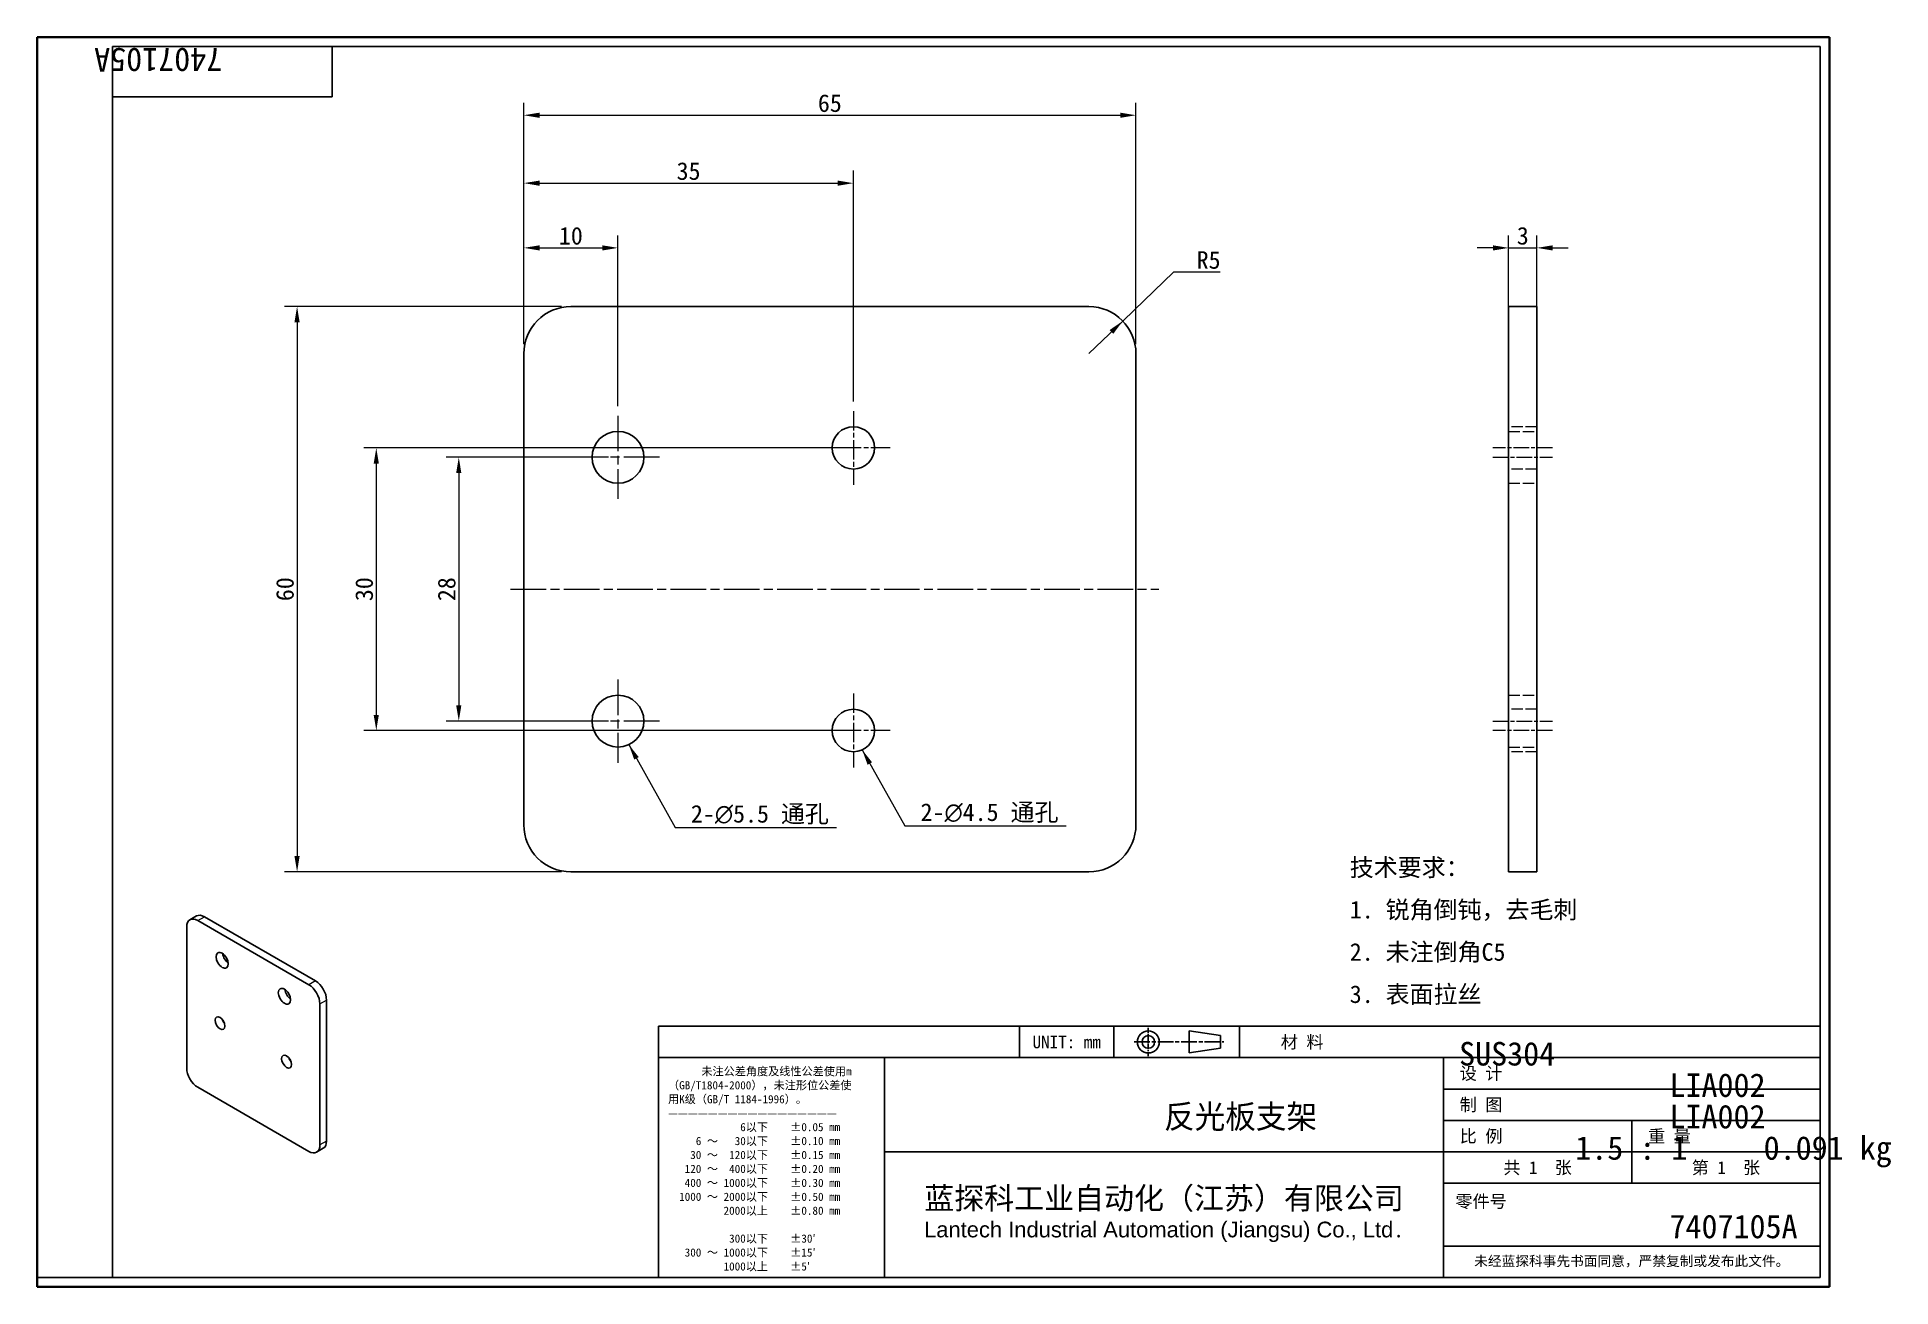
# Model space of a CAD drawing. Header units: millimetres. Extents: x 4 to 201, y 4 to 136.
import ezdxf
from ezdxf.enums import TextEntityAlignment as Align

# ---------------------------------------------------------------- set-up
doc = ezdxf.new("R2018")
doc.units = ezdxf.units.MM
doc.header["$LTSCALE"] = 0.666667
doc.linetypes.add('CHAIN', pattern=[0.3543, 0.2362, -0.0295, 0.0591, -0.0295])
doc.linetypes.add('DASHED', pattern=[0.2067, 0.1654, -0.0413])
for name, color, linetype, lineweight in [('1', 7, 'Continuous', 18), ('可见 (ISO)', 7, 'Continuous', 25), ('可见窄的 (ISO)', 7, 'Continuous', 18), ('图框 (ISO)', 7, 'Continuous', 35), ('标题 (ISO)', 7, 'Continuous', 25)]:
    doc.layers.add(name, color=color, linetype=linetype, lineweight=lineweight)
for name, color, linetype, lineweight, true_color in [('中心标记 (ISO)', 1, 'CHAIN', 18, 0xff0000), ('中心线 (ISO)', 1, 'CHAIN', 18, 0xff0000), ('尺寸 (ISO)', 7, 'Continuous', 18, 0x008000), ('符号 (ISO)', 7, 'Continuous', 18, 0x008000), ('隐藏 (ISO)', 5, 'DASHED', 18, 0x0000ff)]:
    doc.layers.add(name, color=color, linetype=linetype, lineweight=lineweight, true_color=true_color)
doc.styles.get("Standard").update_dxf_attribs({"font": 'simfang.ttf'})
doc.styles.add('文本样式164', font='SimSun.ttf')
doc.styles.add('最新国标', font='simfang.ttf')
doc.styles.add('注释文本 (ISO)', font='simfang.ttf')
doc.dimstyles.new('默认 (GB)', dxfattribs={"dimscale": 0.666667, "dimtxt": 2.8, "dimasz": 2.5, "dimexe": 2, "dimexo": 1.5, "dimgap": 0.5, "dimtad": 1, "dimtoh": 1, "dimdsep": 46, "dimtxsty": '最新国标', "dimcen": 0.09, "dimdle": 10, "dimclrd": 256, "dimclre": 256, "dimclrt": 256, "dimaunit": 1, "dimadec": 3, "dimazin": 2, "dimtfac": 0.535714, "dimtdec": 3, "dimtmove": 0, "dimatfit": 3, "dimfxl": 0, "dimtolj": 1, "dimlwd": -1, "dimlwe": -1, "dimarcsym": 0})
doc.dimstyles.new('默认 (GB)$7', dxfattribs={"dimscale": 0.666667, "dimtxt": 2.8, "dimasz": 2.5, "dimexe": 2, "dimexo": 1.5, "dimgap": 0.5, "dimtad": 1, "dimtoh": 1, "dimdsep": 46, "dimtxsty": '最新国标', "dimcen": 0.09, "dimdle": 10, "dimclrd": 256, "dimclre": 256, "dimclrt": 256, "dimaunit": 1, "dimadec": 3, "dimazin": 2, "dimtfac": 0.535714, "dimtdec": 3, "dimtmove": 0, "dimatfit": 3, "dimfxl": 0, "dimtolj": 1, "dimlwd": -1, "dimlwe": -1, "dimarcsym": 0})

# ---------------------------------------------------------------- blocks, each defined once
blk = doc.blocks.new('图框 最新国标')
at = {"layer": '图框 (ISO)'}
for p, q in [((6, 7), (6, 204.5)), ((6, 204.5), (291.5, 204.5)), ((291.5, 204.5), (291.5, 5.5)), ((6, 7), (6, 5.5)), ((6, 7), (6, 5.5)), ((291.5, 5.5), (6, 5.5))]:
    blk.add_line(p, q, dxfattribs=at)
at = {"layer": '图框 (ISO)', "color": 7, "linetype": 'Continuous', "lineweight": 25}
for p, q in [((18, 203), (290, 203)), ((18, 7), (18, 203)), ((18, 203), (290, 203)), ((53, 203), (53, 195)), ((290, 203), (290, 7)), ((290, 203), (290, 7)), ((53, 195), (18, 195)), ((290, 7), (6, 7)), ((290, 7), (18, 7))]:
    blk.add_line(p, q, dxfattribs=at)
at = {"layer": '图框 (ISO)', "lineweight": 30}
blk.add_attdef('零件代号', text='', height=2.5, rotation=180, dxfattribs=at).set_placement((35.5, 199), align=Align.MIDDLE_CENTER)
blk = doc.blocks.new('标题栏 最新国标')
at = {"layer": '标题 (ISO)'}
for p, q in [((381.98, -183.84), (196.98, -183.84)), ((196.98, -183.84), (196.98, -223.84)), ((254.48, -183.84), (254.48, -188.84)), ((269.48, -183.84), (269.48, -188.84)), ((281.48, -188.09), (281.48, -184.59)), ((281.48, -184.59), (286.48, -185.34)), ((286.48, -185.34), (286.48, -187.34)), ((289.48, -183.84), (289.48, -188.84)), ((381.98, -223.84), (381.98, -183.84)), ((383.48, -183.84), (383.48, -225.34)), ((196.98, -188.84), (381.98, -188.84)), ((232.98, -188.84), (232.98, -223.84)), ((286.48, -187.34), (281.48, -188.09)), ((321.98, -188.84), (321.98, -223.84)), ((321.98, -193.84), (381.98, -193.84)), ((321.98, -198.84), (381.98, -198.84)), ((351.98, -198.84), (351.98, -208.84)), ((321.98, -203.84), (232.98, -203.84)), ((321.98, -203.84), (381.98, -203.84)), ((321.98, -208.84), (381.98, -208.84)), ((321.98, -218.84), (381.98, -218.84)), ((196.98, -223.84), (381.98, -223.84)), ((383.48, -225.34), (196.98, -225.34))]:
    blk.add_line(p, q, dxfattribs=at)
at = {"layer": '标题 (ISO)', "linetype": 'CHAIN', "ltscale": 5.000333}
blk.add_line((274.98, -184.09), (274.98, -188.59), dxfattribs=at)
at = {"layer": '标题 (ISO)', "linetype": 'CHAIN', "ltscale": 15.834605}
blk.add_line((272.73, -186.34), (286.98, -186.34), dxfattribs=at)
at = {"layer": '标题 (ISO)'}
for radius in [1.75, 1]:
    blk.add_circle((274.98, -186.34), radius, dxfattribs=at)
at = {"layer": '1', "style": '文本样式164'}
for s, p in [('UNIT: mm', (261.98, -186.34)), ('材 料', (299.48, -186.34)), ('设 计', (327.98, -191.34)), ('制 图', (327.98, -196.34)), ('比 例', (327.98, -201.34)), ('重 量', (357.98, -201.34)), ('共 1  张', (336.98, -206.34)), ('第 1  张', (366.98, -206.34))]:
    blk.add_text(s, height=2, dxfattribs=at).set_placement(p, align=Align.MIDDLE_CENTER)
at = {"layer": '标题 (ISO)', "style": '注释文本 (ISO)'}
for s, insert, char_height, attachment_point, line_spacing_factor in [('\\fSimSun|b0|i0;{\\H1.3000;      未注公差角度及线性公差使用m\\P}\\fSimSun|b0|i0;{\\H1.3000;（GB/T1804-2000），未注形位公差使\\P}\\fSimSun|b0|i0;{\\H1.3000;用K级（GB/T 1184-1996）。\\P}\\fSimSun|b0|i0;{\\H1.3000;—————————————————\\P}\\fSimSun|b0|i0;{\\H1.3000;             6以下    ±0.05 mm\\P}\\fSimSun|b0|i0;{\\H1.3000;     6 ～   30以下    ±0.10 mm\\P}\\fSimSun|b0|i0;{\\H1.3000;    30 ～  120以下    ±0.15 mm\\P}\\fSimSun|b0|i0;{\\H1.3000;   120 ～  400以下    ±0.20 mm\\P}\\fSimSun|b0|i0;{\\H1.3000;   400 ～ 1000以下    ±0.30 mm\\P}\\fSimSun|b0|i0;{\\H1.3000;  1000 ～ 2000以下    ±0.50 mm\\P}\\fSimSun|b0|i0;{\\H1.3000;          2000以上    ±0.80 mm\\P}\\fSimSun|b0|i0;{\\H1.3000;\\P}\\fSimSun|b0|i0;{\\H1.3000;           300以下    ±30′\\P}\\fSimSun|b0|i0;{\\H1.3000;   300 ～ 1000以下    ±15′\\P}\\fSimSun|b0|i0;{\\H1.3000;          1000以上    ±5′}', (198.48, -206.63), 1.3, 4, 1.023913), ('\\pxsm0.94;\\fMicrosoft YaHei|b0|i0;{\\H3.5000;蓝探科工业自动化（江苏）有限公司\\P}\\fArial|b0|i0;{\\H2.5000;Lantech Industrial Automation (Jiangsu) Co., Ltd}\\fFangSong|b0|i0;{\\H2.5000;.}', (277.48, -213.84), 2, 5, 0.978695)]:
    blk.add_mtext(s, dxfattribs=dict(at, insert=insert, char_height=char_height, attachment_point=attachment_point, line_spacing_factor=line_spacing_factor))
at = {"layer": '标题 (ISO)', "attachment_point": 5, "style": '注释文本 (ISO)'}
for s, insert, char_height in [('\\fFangSong|b0|i0;零件号', (327.98, -211.84), 2), ('\\fSimSun|b0|i0;{\\H1.6000;未经蓝探科事先书面同意，严禁复制或发布此文件。}', (351.98, -221.34), 1.6)]:
    blk.add_mtext(s, dxfattribs=dict(at, insert=insert, char_height=char_height))
at = {"layer": '标题 (ISO)', "lineweight": 30, "flags": 104}
for tag, height, p in [('材料', 2, (324.48, -186.34)), ('设计人', 2, (357.98, -191.34)), ('库存编号', 3.5, (277.48, -196.34)), ('设计人', 2, (357.98, -196.34)), ('视图比例', 2, (342.98, -201.34)), ('质量\\P3;', 2, (372.98, -201.34)), ('零件代号', 3.5, (357.98, -213.84))]:
    blk.add_attdef(tag, text='', height=height, dxfattribs=at).set_placement(p, align=Align.MIDDLE_CENTER)
blk = doc.blocks.new('*D5')
at = {"layer": 'Defpoints', "color": 0, "transparency": 16777216}
for p in [(65.68, 91.73), (48.78, 63.73), (65.68, 63.73)]:
    blk.add_point(p, dxfattribs=at)
at = {"layer": '尺寸 (ISO)', "color": 116, "true_color": 0x00803f, "transparency": 16777216}
for p, q in [((64.68, 91.73), (47.44, 91.73)), ((48.78, 90.06), (48.78, 65.39)), ((64.68, 63.73), (47.44, 63.73))]:
    blk.add_line(p, q, dxfattribs=at)
for points in [[(48.5, 90.06), (49.05, 90.06), (48.78, 91.73)], [(48.5, 65.39), (49.05, 65.39), (48.78, 63.73)]]:
    blk.add_solid(points, dxfattribs=at)
at = {"layer": '尺寸 (ISO)', "transparency": 16777216, "insert": (47.5, 77.73), "char_height": 1.867, "attachment_point": 5, "rotation": 90, "style": '最新国标'}
blk.add_mtext('\\A1;28', dxfattribs=at)
blk = doc.blocks.new('*D6')
at = {"layer": 'Defpoints', "color": 0, "transparency": 16777216}
for p in [(90.68, 92.73), (40.02, 62.73), (90.68, 62.73)]:
    blk.add_point(p, dxfattribs=at)
at = {"layer": '尺寸 (ISO)', "color": 116, "true_color": 0x00803f, "transparency": 16777216}
for p, q in [((89.68, 92.73), (38.68, 92.73)), ((40.02, 91.06), (40.02, 64.39)), ((89.68, 62.73), (38.68, 62.73))]:
    blk.add_line(p, q, dxfattribs=at)
for points in [[(39.74, 91.06), (40.29, 91.06), (40.02, 92.73)], [(39.74, 64.39), (40.29, 64.39), (40.02, 62.73)]]:
    blk.add_solid(points, dxfattribs=at)
at = {"layer": '尺寸 (ISO)', "transparency": 16777216, "insert": (38.74, 77.73), "char_height": 1.867, "attachment_point": 5, "rotation": 90, "style": '最新国标'}
blk.add_mtext('\\A1;30', dxfattribs=at)
blk = doc.blocks.new('*D7')
at = {"layer": 'Defpoints', "color": 0, "transparency": 16777216}
for p in [(60.68, 107.73), (31.61, 47.73), (60.68, 47.73)]:
    blk.add_point(p, dxfattribs=at)
at = {"layer": '尺寸 (ISO)', "color": 116, "true_color": 0x00803f, "transparency": 16777216}
for p, q in [((59.68, 107.73), (30.27, 107.73)), ((31.61, 106.06), (31.61, 49.39)), ((59.68, 47.73), (30.27, 47.73))]:
    blk.add_line(p, q, dxfattribs=at)
for points in [[(31.33, 106.06), (31.88, 106.06), (31.61, 107.73)], [(31.33, 49.39), (31.88, 49.39), (31.61, 47.73)]]:
    blk.add_solid(points, dxfattribs=at)
at = {"layer": '尺寸 (ISO)', "transparency": 16777216, "insert": (30.33, 77.73), "char_height": 1.867, "attachment_point": 5, "rotation": 90, "style": '最新国标'}
blk.add_mtext('\\A1;60', dxfattribs=at)
blk = doc.blocks.new('*D8')
at = {"layer": 'Defpoints', "color": 0, "transparency": 16777216}
for p in [(65.68, 113.96), (55.68, 102.73), (65.68, 96.14)]:
    blk.add_point(p, dxfattribs=at)
at = {"layer": '尺寸 (ISO)', "color": 116, "true_color": 0x00803f, "transparency": 16777216}
for p, q in [((55.68, 103.73), (55.68, 115.29)), ((65.68, 97.14), (65.68, 115.29)), ((57.35, 113.96), (64.02, 113.96))]:
    blk.add_line(p, q, dxfattribs=at)
for points in [[(57.35, 114.23), (57.35, 113.68), (55.68, 113.96)], [(64.02, 114.23), (64.02, 113.68), (65.68, 113.96)]]:
    blk.add_solid(points, dxfattribs=at)
at = {"layer": '尺寸 (ISO)', "transparency": 16777216, "insert": (60.68, 115.23), "char_height": 1.867, "attachment_point": 5, "style": '最新国标'}
blk.add_mtext('\\A1;10', dxfattribs=at)
blk = doc.blocks.new('*D9')
at = {"layer": 'Defpoints', "color": 0, "transparency": 16777216}
for p in [(90.68, 120.83), (55.68, 102.73), (90.68, 96.64)]:
    blk.add_point(p, dxfattribs=at)
at = {"layer": '尺寸 (ISO)', "color": 116, "true_color": 0x00803f, "transparency": 16777216}
for p, q in [((55.68, 103.73), (55.68, 122.16)), ((90.68, 97.64), (90.68, 122.16)), ((57.35, 120.83), (89.02, 120.83))]:
    blk.add_line(p, q, dxfattribs=at)
for points in [[(57.35, 121.1), (57.35, 120.55), (55.68, 120.83)], [(89.02, 121.1), (89.02, 120.55), (90.68, 120.83)]]:
    blk.add_solid(points, dxfattribs=at)
at = {"layer": '尺寸 (ISO)', "transparency": 16777216, "insert": (73.18, 122.1), "char_height": 1.867, "attachment_point": 5, "style": '最新国标'}
blk.add_mtext('\\A1;35', dxfattribs=at)
blk = doc.blocks.new('*D10')
at = {"layer": 'Defpoints', "color": 0, "transparency": 16777216}
for p in [(120.68, 128.04), (55.68, 102.73), (120.68, 102.73)]:
    blk.add_point(p, dxfattribs=at)
at = {"layer": '尺寸 (ISO)', "color": 116, "true_color": 0x00803f, "transparency": 16777216}
for p, q in [((55.68, 103.73), (55.68, 129.37)), ((57.35, 128.04), (119.02, 128.04)), ((120.68, 103.73), (120.68, 129.37))]:
    blk.add_line(p, q, dxfattribs=at)
for points in [[(57.35, 128.31), (57.35, 127.76), (55.68, 128.04)], [(119.02, 128.31), (119.02, 127.76), (120.68, 128.04)]]:
    blk.add_solid(points, dxfattribs=at)
at = {"layer": '尺寸 (ISO)', "transparency": 16777216, "insert": (88.18, 129.31), "char_height": 1.867, "attachment_point": 5, "style": '最新国标'}
blk.add_mtext('\\A1;65', dxfattribs=at)
blk = doc.blocks.new('*D11')
at = {"layer": 'Defpoints', "color": 0, "transparency": 16777216}
for p in [(163.26, 113.96), (160.26, 102.73), (163.26, 102.73)]:
    blk.add_point(p, dxfattribs=at)
at = {"layer": '尺寸 (ISO)', "color": 116, "true_color": 0x00803f, "transparency": 16777216}
for p, q in [((160.26, 103.73), (160.26, 115.29)), ((163.26, 103.73), (163.26, 115.29)), ((158.59, 113.96), (156.93, 113.96)), ((160.26, 113.96), (163.26, 113.96)), ((164.93, 113.96), (166.59, 113.96))]:
    blk.add_line(p, q, dxfattribs=at)
for points in [[(158.59, 114.23), (158.59, 113.68), (160.26, 113.96)], [(164.93, 114.23), (164.93, 113.68), (163.26, 113.96)]]:
    blk.add_solid(points, dxfattribs=at)
at = {"layer": '尺寸 (ISO)', "transparency": 16777216, "insert": (161.76, 115.23), "char_height": 1.867, "attachment_point": 5, "style": '最新国标'}
blk.add_mtext('\\A1;3', dxfattribs=at)
blk = doc.blocks.new('*D12')
at = {"layer": 'Defpoints', "color": 0, "transparency": 16777216}
for p in [(119.28, 106.19), (115.68, 102.73)]:
    blk.add_point(p, dxfattribs=at)
at = {"layer": '尺寸 (ISO)', "color": 116, "true_color": 0x00803f, "transparency": 16777216}
for p, q in [((124.67, 111.38), (120.48, 107.35)), ((129.64, 111.38), (124.67, 111.38)), ((119.28, 106.19), (120.48, 107.35)), ((115.68, 102.73), (119.28, 106.19)), ((118.08, 105.04), (116.88, 103.88))]:
    blk.add_line(p, q, dxfattribs=at)
blk.add_solid([(117.89, 105.24), (118.28, 104.84), (119.28, 106.19)], dxfattribs=at)
at = {"layer": '尺寸 (ISO)', "transparency": 16777216, "insert": (128.4, 112.66), "char_height": 1.867, "attachment_point": 5, "style": '最新国标'}
blk.add_mtext('\\A1;R5', dxfattribs=at)

msp = doc.modelspace()

# ---------------------------------------------------------------- linework, layer by layer
at = {"layer": '中心标记 (ISO)', "ltscale": 13.056587}
for p, q in [((90.683, 96.643), (90.683, 88.81)), ((94.599, 92.727), (86.766, 92.727)), ((90.683, 66.643), (90.683, 58.81)), ((94.599, 62.727), (86.766, 62.727))]:
    msp.add_line(p, q, dxfattribs=at)
at = {"layer": '中心标记 (ISO)', "ltscale": 23.990969}
for p, q in [((65.683, 96.143), (65.683, 87.31)), ((70.099, 91.727), (61.266, 91.727)), ((65.683, 68.143), (65.683, 59.31)), ((70.099, 63.727), (61.266, 63.727))]:
    msp.add_line(p, q, dxfattribs=at)
at = {"layer": '中心线 (ISO)', "ltscale": 10.556371}
for p, q in [((164.925, 92.727), (158.592, 92.727)), ((158.592, 91.727), (164.925, 91.727)), ((158.592, 63.727), (164.925, 63.727)), ((164.925, 62.727), (158.592, 62.727))]:
    msp.add_line(p, q, dxfattribs=at)
at = {"layer": '中心线 (ISO)', "ltscale": 23.990969}
msp.add_line((54.27, 77.727), (123.125, 77.727), dxfattribs=at)
at = {"layer": '可见 (ISO)'}
for p, q in [((60.683, 107.727), (115.683, 107.727)), ((160.259, 102.727), (160.259, 107.727)), ((163.259, 107.727), (160.259, 107.727)), ((163.259, 107.727), (163.259, 102.727)), ((55.683, 52.727), (55.683, 102.727)), ((120.683, 102.727), (120.683, 52.727)), ((160.259, 102.727), (160.259, 52.727)), ((163.259, 52.727), (163.259, 102.727)), ((160.259, 47.727), (160.259, 52.727)), ((163.259, 52.727), (163.259, 47.727)), ((115.683, 47.727), (60.683, 47.727)), ((160.259, 47.727), (163.259, 47.727)), ((19.888, 26.901), (19.888, 41.87)), ((20.94, 43.042), (20.233, 42.633)), ((21.066, 42.551), (32.852, 35.747)), ((33.559, 36.155), (21.774, 42.959)), ((34.03, 33.705), (34.03, 18.736)), ((34.737, 19.145), (34.737, 34.114)), ((32.852, 18.056), (21.066, 24.86)), ((34.392, 18.382), (33.685, 17.973))]:
    msp.add_line(p, q, dxfattribs=at)
for centre, radius in [((90.683, 92.727), 2.25), ((65.683, 91.727), 2.75), ((65.683, 63.727), 2.75), ((90.683, 62.727), 2.25)]:
    msp.add_circle(centre, radius, dxfattribs=at)
for centre, start, end in [((60.683, 102.727), 90, 180), ((115.683, 102.727), 0, 90), ((60.683, 52.727), 180, 270), ((115.683, 52.727), 270, 0)]:
    msp.add_arc(centre, 5, start, end, dxfattribs=at)
for centre, major_axis, start_param, end_param in [((21.066, 41.19), (-0.833, 1.443), 5.4977871, 7.0685835), ((21.774, 41.598), (-0.833, 1.443), 5.4977871, 6.2831853), ((24.366, 38.741), (0.458, -0.794), 4.022614, 5.402164), ((32.852, 34.386), (0.833, -1.443), 0.7853982, 2.3561945), ((33.559, 34.794), (-0.833, 1.443), 3.9269908, 5.4977871), ((30.966, 34.93), (0.458, -0.794), 4.022614, 5.402164), ((24.131, 32.072), (0.375, -0.65), 4.3725521, 5.0522259), ((31.202, 27.99), (0.375, -0.65), 4.3725521, 5.0522259), ((21.066, 26.221), (-0.833, 1.443), 0.7853982, 2.3561945), ((32.852, 19.417), (0.833, -1.443), 5.4977871, 7.0685835), ((33.559, 19.825), (0.833, -1.443), 0, 0.7853982)]:
    msp.add_ellipse(centre, major_axis=major_axis, ratio=0.5773503, start_param=start_param, end_param=end_param, dxfattribs=at)
for centre, major_axis in [((23.659, 38.332), (0.458, -0.794)), ((30.259, 34.522), (0.458, -0.794)), ((23.424, 31.664), (-0.375, 0.65)), ((30.495, 27.582), (-0.375, 0.65))]:
    msp.add_ellipse(centre, major_axis=major_axis, ratio=0.5773503, dxfattribs=at)
at = {"layer": '可见窄的 (ISO)'}
for p, q in [((21.066, 42.551), (21.774, 42.959)), ((33.559, 36.155), (32.852, 35.747)), ((34.03, 33.705), (34.737, 34.114)), ((34.737, 19.145), (34.03, 18.736))]:
    msp.add_line(p, q, dxfattribs=at)
at = {"layer": '隐藏 (ISO)', "ltscale": 10.885341}
for p, q in [((163.259, 94.977), (160.259, 94.977)), ((160.259, 94.477), (163.259, 94.477)), ((163.259, 90.477), (160.259, 90.477)), ((160.259, 88.977), (163.259, 88.977)), ((160.259, 66.477), (163.259, 66.477)), ((163.259, 64.977), (160.259, 64.977)), ((160.259, 60.977), (163.259, 60.977)), ((163.259, 60.477), (160.259, 60.477))]:
    msp.add_line(p, q, dxfattribs=at)

# ---------------------------------------------------------------- block references
ref = msp.add_blockref('图框 最新国标', (0, 0), dxfattribs=dict(xscale=0.6666666666666666, yscale=0.6666666666666666, zscale=0.6666666666666666))
lines = msp.add_mtext('7407105A', dxfattribs={"layer": '图框 (ISO)', "insert": (23.667, 132.667), "char_height": 2.5, "attachment_point": 1, "rotation": 180})
ref.add_attrib('零件代号', '', (23.667, 132.667)).embed_mtext(lines)
ref = msp.add_blockref('标题栏 最新国标', (-61.322, 153.896), dxfattribs=dict(xscale=0.6666666666666666, yscale=0.6666666666666666, zscale=0.6666666666666666))
lines = msp.add_mtext('7407105A', dxfattribs={"layer": '标题 (ISO)', "insert": (177.333, 11.333), "char_height": 2.5, "attachment_point": 1})
ref.add_attrib('零件代号', '', (177.333, 11.333), dxfattribs={"flags": 104}).embed_mtext(lines)
lines = msp.add_mtext('反光板支架', dxfattribs={"layer": '标题 (ISO)', "insert": (123.667, 23), "char_height": 2.5, "attachment_point": 1})
ref.add_attrib('库存编号', '', (123.667, 23), dxfattribs={"flags": 104}).embed_mtext(lines)
lines = msp.add_mtext('0.091 kg', dxfattribs={"layer": '标题 (ISO)', "insert": (187.333, 19.667), "char_height": 2.5, "attachment_point": 1})
ref.add_attrib('质量\\P3;', '', (187.333, 19.667), dxfattribs={"flags": 104}).embed_mtext(lines)
lines = msp.add_mtext('1.5 : 1', dxfattribs={"layer": '标题 (ISO)', "insert": (167.333, 19.667), "char_height": 2.5, "attachment_point": 1})
ref.add_attrib('视图比例', '', (167.333, 19.667), dxfattribs={"flags": 104}).embed_mtext(lines)
lines = msp.add_mtext('LIA002', dxfattribs={"layer": '标题 (ISO)', "insert": (177.333, 26.333), "char_height": 2.5, "attachment_point": 1})
ref.add_attrib('设计人', '', (177.333, 26.333), dxfattribs={"flags": 104}).embed_mtext(lines)
lines = msp.add_mtext('LIA002', dxfattribs={"layer": '标题 (ISO)', "insert": (177.333, 23), "char_height": 2.5, "attachment_point": 1})
ref.add_attrib('设计人', '', (177.333, 23), dxfattribs={"flags": 104}).embed_mtext(lines)
lines = msp.add_mtext('SUS304', dxfattribs={"layer": '标题 (ISO)', "insert": (155, 29.667), "char_height": 2.5, "attachment_point": 1})
ref.add_attrib('材料', '', (155, 29.667), dxfattribs={"flags": 104}).embed_mtext(lines)

# ---------------------------------------------------------------- texts
at = {"layer": '符号 (ISO)', "char_height": 1.86667}
for s, insert, width, attachment_point, line_spacing_factor, style in [('2-\\fAIGDT|b0|i0;{\\H1.8667;n}\\fFangSong|b0|i0;{\\H1.8667;4.5 通孔}', (97.813, 52.922), 16.22525, 7, 0.49, '最新国标'), ('2-\\fAIGDT|b0|i0;{\\H1.8667;n}\\fFangSong|b0|i0;{\\H1.8667;5.5 通孔}', (73.431, 52.75), 16.22525, 7, 0.49, '最新国标'), ('\\fFangSong|b0|i0;{\\H1.8667;技术要求：\\P}\\fFangSong|b0|i0;{\\H1.8667;1. 锐角倒钝，去毛刺\\P}\\fFangSong|b0|i0;{\\H1.8667;2. 未注倒角C5\\P}\\fFangSong|b0|i0;{\\H1.8667;3. 表面拉丝}\\fFangSong|b0|i0;{\\H1.3333;\\P}', (143.386, 41.364), 47.50721, 4, 1.441304, '注释文本 (ISO)')]:
    msp.add_mtext(s, dxfattribs=dict(at, insert=insert, width=width, attachment_point=attachment_point, line_spacing_factor=line_spacing_factor, style=style))

# ---------------------------------------------------------------- dimensions: what is measured, and where the dimension line sits
at = {"layer": '尺寸 (ISO)', "color": 116, "true_color": 0x00803f}
for base, p2, picture, middle in [((120.683, 128.037), (120.683, 102.727), '*D10', (88.183, 128.037)), ((90.683, 120.825), (90.683, 96.643), '*D9', (73.183, 120.825)), ((65.683, 113.957), (65.683, 96.143), '*D8', (60.683, 113.957))]:
    dim = msp.add_linear_dim(base=base, p1=(55.683, 102.727), p2=p2, dimstyle='默认 (GB)', override={"dimgap": 0.5, "dimtoh": 0, "dimdec": 2, "dimtol": 0, "dimlim": 0, "dimtp": 0, "dimtm": 0, "dimtdec": 3, "dimtofl": 0, "dimatfit": 1}, dxfattribs=at)
    dim.commit()
    dim.dimension.update_dxf_attribs({"geometry": picture, "text_midpoint": middle, "dimtype": 160})
for base, p1, p2, angle, override, picture, middle in [((163.259, 113.957), (160.259, 102.727), (163.259, 102.727), 180, {"dimgap": 0.5, "dimtoh": 0, "dimdec": 2, "dimtol": 0, "dimlim": 0, "dimtp": 0, "dimtm": 0, "dimtdec": 3, "dimtofl": 1, "dimatfit": 1}, '*D11', (161.759, 113.957)), ((31.605, 47.727), (60.683, 107.727), (60.683, 47.727), 270, {"dimgap": 0.5, "dimtoh": 0, "dimdec": 2, "dimtol": 0, "dimlim": 0, "dimtp": 0, "dimtm": 0, "dimtdec": 3, "dimtofl": 0, "dimatfit": 1}, '*D7', (31.605, 77.727)), ((40.016, 62.727), (90.683, 92.727), (90.683, 62.727), 90, {"dimgap": 0.5, "dimtoh": 0, "dimdec": 2, "dimtol": 0, "dimlim": 0, "dimtp": 0, "dimtm": 0, "dimtdec": 3, "dimtofl": 0, "dimatfit": 1}, '*D6', (40.016, 77.727)), ((48.776, 63.727), (65.683, 91.727), (65.683, 63.727), 90, {"dimgap": 0.5, "dimtoh": 0, "dimdec": 2, "dimtol": 0, "dimlim": 0, "dimtp": 0, "dimtm": 0, "dimtdec": 3, "dimtofl": 0, "dimatfit": 1}, '*D5', (48.776, 77.727))]:
    dim = msp.add_linear_dim(base=base, p1=p1, p2=p2, angle=angle, dimstyle='默认 (GB)', override=override, dxfattribs=at)
    dim.commit()
    dim.dimension.update_dxf_attribs({"geometry": picture, "text_midpoint": middle, "dimtype": 160})
dim = msp.add_radius_dim(center=(115.683, 102.727), mpoint=(119.284, 106.195), dimstyle='默认 (GB)', override={"dimgap": 0.5, "dimtih": 1, "dimdec": 2, "dimlfac": 1, "dimcen": 0, "dimtol": 0, "dimlim": 0, "dimtp": 0, "dimtm": 0, "dimtdec": 3}, dxfattribs=at)
dim.commit()
dim.dimension.update_dxf_attribs({"geometry": '*D12', "text_midpoint": (128.401, 111.381), "dimtype": 164})

# ---------------------------------------------------------------- leaders
at = {"layer": '符号 (ISO)', "annotation_type": 0, "has_hookline": 1, "hookline_direction": 0, "text_width": 15.473}
for points in [[(66.833, 61.229), (71.764, 52.439), (73.431, 52.439)], [(91.611, 60.677), (96.147, 52.611), (97.813, 52.611)]]:
    msp.add_leader(points, dimstyle='默认 (GB)$7', override={"dimgap": 0, "dimtad": 1}, dxfattribs=at)

doc.saveas('drawing.dxf')
